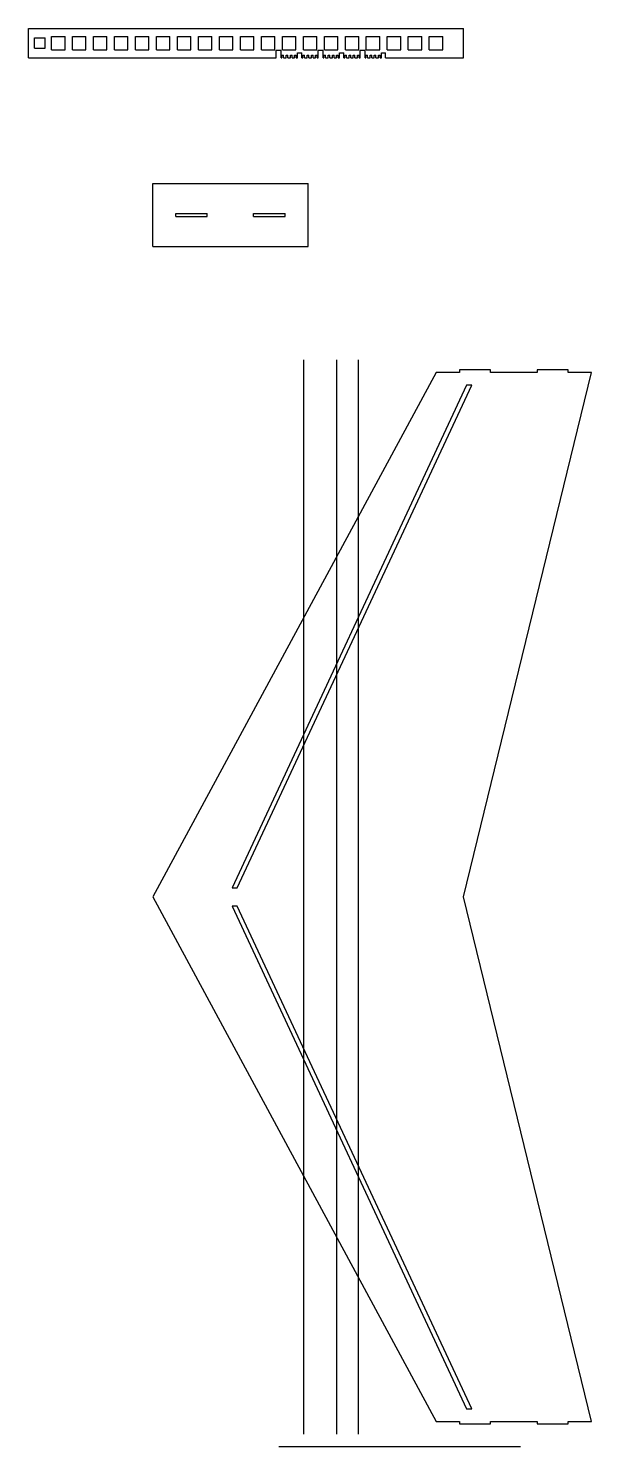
# Model space of a CAD drawing. Header units: millimetres. Extents: x -30 to 105, y -131 to 207.
import ezdxf

# ---------------------------------------------------------------- set-up
doc = ezdxf.new("R2010")
doc.units = ezdxf.units.MM
for name, color, linetype in [('FIN_OUTLINE', 3, 'CONTINUOUS'), ('FIN_SLOT', 1, 'CONTINUOUS'), ('REFERENCE', 8, 'CONTINUOUS'), ('RIB_OUTLINE', 6, 'CONTINUOUS'), ('STICK_OUTLINE', 5, 'CONTINUOUS'), ('WING_OUTLINE', 7, 'CONTINUOUS')]:
    doc.layers.add(name, color=color, linetype=linetype)

msp = doc.modelspace()

# ---------------------------------------------------------------- linework, layer by layer
at = {"layer": 'FIN_OUTLINE'}
for p, q in [((0, 170), (37.037, 170)), ((0, 155), (0, 170)), ((37.037, 155), (37.037, 170)), ((0, 155), (37.037, 155))]:
    msp.add_line(p, q, dxfattribs=at)
at = {"layer": 'FIN_SLOT'}
for p, q in [((5.5056, 162.85), (13.013, 162.85)), ((5.5056, 162.15), (5.5056, 162.85)), ((13.013, 162.15), (13.013, 162.85)), ((24.0241, 162.15), (24.0241, 162.85)), ((24.0241, 162.85), (31.5315, 162.85)), ((31.5315, 162.15), (31.5315, 162.85)), ((5.5056, 162.15), (13.013, 162.15)), ((24.0241, 162.15), (31.5315, 162.15))]:
    msp.add_line(p, q, dxfattribs=at)
at = {"layer": 'REFERENCE'}
for p, q in [((36, -128), (36, 128)), ((43.8987, -128), (43.8987, 128)), ((49, -128), (49, 128)), ((30.0212, -131), (87.6344, -131))]:
    msp.add_line(p, q, dxfattribs=at)
at = {"layer": 'RIB_OUTLINE'}
for p, q in [((74.8081, 122), (18.9444, 2.2)), ((20.1444, 2.2), (76.0081, 122)), ((76.0081, 122), (74.8081, 122)), ((18.9444, 2.2), (20.1444, 2.2)), ((18.9444, -2.2), (74.8081, -122)), ((20.1444, -2.2), (18.9444, -2.2)), ((76.0081, -122), (20.1444, -2.2)), ((74.8081, -122), (76.0081, -122))]:
    msp.add_line(p, q, dxfattribs=at)
at = {"layer": 'STICK_OUTLINE'}
for p, q in [((-29.6296, 207), (74.0741, 207)), ((-29.6296, 200), (-29.6296, 207)), ((74.0741, 200), (74.0741, 207)), ((-28.1296, 204.75), (-25.6296, 204.75)), ((-28.1296, 202.25), (-28.1296, 204.75)), ((-25.6296, 202.25), (-25.6296, 204.75)), ((-24.1, 205.1), (-20.9, 205.1)), ((-24.1, 201.9), (-24.1, 205.1)), ((-20.9, 201.9), (-20.9, 205.1)), ((-19.1, 205.1), (-15.9, 205.1)), ((-19.1, 201.9), (-19.1, 205.1)), ((-15.9, 201.9), (-15.9, 205.1)), ((-14.1, 205.1), (-10.9, 205.1)), ((-14.1, 201.9), (-14.1, 205.1)), ((-10.9, 201.9), (-10.9, 205.1)), ((-9.1, 205.1), (-5.9, 205.1)), ((-9.1, 201.9), (-9.1, 205.1)), ((-5.9, 201.9), (-5.9, 205.1)), ((-4.1, 205.1), (-0.9, 205.1)), ((-4.1, 201.9), (-4.1, 205.1)), ((-0.9, 201.9), (-0.9, 205.1)), ((0.9, 205.1), (4.1, 205.1)), ((0.9, 201.9), (0.9, 205.1)), ((4.1, 201.9), (4.1, 205.1)), ((5.9, 205.1), (9.1, 205.1)), ((5.9, 201.9), (5.9, 205.1)), ((9.1, 201.9), (9.1, 205.1)), ((10.9, 205.1), (14.1, 205.1)), ((10.9, 201.9), (10.9, 205.1)), ((14.1, 201.9), (14.1, 205.1)), ((15.9, 205.1), (19.1, 205.1)), ((15.9, 201.9), (15.9, 205.1)), ((19.1, 201.9), (19.1, 205.1)), ((20.9, 205.1), (24.1, 205.1)), ((20.9, 201.9), (20.9, 205.1)), ((24.1, 201.9), (24.1, 205.1)), ((25.9, 205.1), (29.1, 205.1)), ((25.9, 201.9), (25.9, 205.1)), ((29.1, 201.9), (29.1, 205.1)), ((30.9, 205.1), (34.1, 205.1)), ((30.9, 201.9), (30.9, 205.1)), ((34.1, 201.9), (34.1, 205.1)), ((35.9, 205.1), (39.1, 205.1)), ((35.9, 201.9), (35.9, 205.1)), ((39.1, 201.9), (39.1, 205.1)), ((40.9, 205.1), (44.1, 205.1)), ((40.9, 201.9), (40.9, 205.1)), ((44.1, 201.9), (44.1, 205.1)), ((45.9, 205.1), (49.1, 205.1)), ((45.9, 201.9), (45.9, 205.1)), ((49.1, 201.9), (49.1, 205.1)), ((50.9, 205.1), (54.1, 205.1)), ((50.9, 201.9), (50.9, 205.1)), ((54.1, 201.9), (54.1, 205.1)), ((55.9, 205.1), (59.1, 205.1)), ((55.9, 201.9), (55.9, 205.1)), ((59.1, 201.9), (59.1, 205.1)), ((60.9, 205.1), (64.1, 205.1)), ((60.9, 201.9), (60.9, 205.1)), ((64.1, 201.9), (64.1, 205.1)), ((65.9, 205.1), (69.1, 205.1)), ((65.9, 201.9), (65.9, 205.1)), ((69.1, 201.9), (69.1, 205.1)), ((-29.6296, 200), (29.4, 200)), ((-28.1296, 202.25), (-25.6296, 202.25)), ((-24.1, 201.9), (-20.9, 201.9)), ((-19.1, 201.9), (-15.9, 201.9)), ((-14.1, 201.9), (-10.9, 201.9)), ((-9.1, 201.9), (-5.9, 201.9)), ((-4.1, 201.9), (-0.9, 201.9)), ((0.9, 201.9), (4.1, 201.9)), ((5.9, 201.9), (9.1, 201.9)), ((10.9, 201.9), (14.1, 201.9)), ((15.9, 201.9), (19.1, 201.9)), ((20.9, 201.9), (24.1, 201.9)), ((25.9, 201.9), (29.1, 201.9)), ((29.4, 201.8), (30.6, 201.8)), ((29.4, 200), (29.4, 201.8)), ((30.6, 200), (30.6, 201.8)), ((30.6, 200), (30.8, 200)), ((30.8, 200.6), (31.2, 200.6)), ((30.8, 200), (30.8, 200.6)), ((30.9, 201.9), (34.1, 201.9)), ((31.2, 200), (31.2, 200.6)), ((31.2, 200), (31.8, 200)), ((31.8, 200.6), (32.2, 200.6)), ((31.8, 200), (31.8, 200.6)), ((32.2, 200), (32.2, 200.6)), ((32.2, 200), (32.8, 200)), ((32.8, 200.6), (33.2, 200.6)), ((32.8, 200), (32.8, 200.6)), ((33.2, 200), (33.2, 200.6)), ((33.2, 200), (33.8, 200)), ((33.8, 200.6), (34.2, 200.6)), ((33.8, 200), (33.8, 200.6)), ((34.2, 200), (34.2, 200.6)), ((34.2, 200), (34.5, 200)), ((34.5, 201.2), (35.5, 201.2)), ((34.5, 200), (34.5, 201.2)), ((35.5, 200), (35.5, 201.2)), ((35.5, 200), (35.8, 200)), ((35.8, 200.6), (36.2, 200.6)), ((35.8, 200), (35.8, 200.6)), ((35.9, 201.9), (39.1, 201.9)), ((36.2, 200), (36.2, 200.6)), ((36.2, 200), (36.8, 200)), ((36.8, 200.6), (37.2, 200.6)), ((36.8, 200), (36.8, 200.6)), ((37.2, 200), (37.2, 200.6)), ((37.2, 200), (37.8, 200)), ((37.8, 200.6), (38.2, 200.6)), ((37.8, 200), (37.8, 200.6)), ((38.2, 200), (38.2, 200.6)), ((38.2, 200), (38.8, 200)), ((38.8, 200.6), (39.2, 200.6)), ((38.8, 200), (38.8, 200.6)), ((39.2, 200), (39.2, 200.6)), ((39.2, 200), (39.4, 200)), ((39.4, 201.8), (40.6, 201.8)), ((39.4, 200), (39.4, 201.8)), ((40.6, 200), (40.6, 201.8)), ((40.6, 200), (40.8, 200)), ((40.8, 200.6), (41.2, 200.6)), ((40.8, 200), (40.8, 200.6)), ((40.9, 201.9), (44.1, 201.9)), ((41.2, 200), (41.2, 200.6)), ((41.2, 200), (41.8, 200)), ((41.8, 200.6), (42.2, 200.6)), ((41.8, 200), (41.8, 200.6)), ((42.2, 200), (42.2, 200.6)), ((42.2, 200), (42.8, 200)), ((42.8, 200.6), (43.2, 200.6)), ((42.8, 200), (42.8, 200.6)), ((43.2, 200), (43.2, 200.6)), ((43.2, 200), (43.8, 200)), ((43.8, 200.6), (44.2, 200.6)), ((43.8, 200), (43.8, 200.6)), ((44.2, 200), (44.2, 200.6)), ((44.2, 200), (44.5, 200)), ((44.5, 201.2), (45.5, 201.2)), ((44.5, 200), (44.5, 201.2)), ((45.5, 200), (45.5, 201.2)), ((45.5, 200), (45.8, 200)), ((45.8, 200.6), (46.2, 200.6)), ((45.8, 200), (45.8, 200.6)), ((45.9, 201.9), (49.1, 201.9)), ((46.2, 200), (46.2, 200.6)), ((46.2, 200), (46.8, 200)), ((46.8, 200.6), (47.2, 200.6)), ((46.8, 200), (46.8, 200.6)), ((47.2, 200), (47.2, 200.6)), ((47.2, 200), (47.8, 200)), ((47.8, 200.6), (48.2, 200.6)), ((47.8, 200), (47.8, 200.6)), ((48.2, 200), (48.2, 200.6)), ((48.2, 200), (48.8, 200)), ((48.8, 200.6), (49.2, 200.6)), ((48.8, 200), (48.8, 200.6)), ((49.2, 200), (49.2, 200.6)), ((49.2, 200), (49.4, 200)), ((49.4, 201.8), (50.6, 201.8)), ((49.4, 200), (49.4, 201.8)), ((50.6, 200), (50.6, 201.8)), ((50.6, 200), (50.8, 200)), ((50.8, 200.6), (51.2, 200.6)), ((50.8, 200), (50.8, 200.6)), ((50.9, 201.9), (54.1, 201.9)), ((51.2, 200), (51.2, 200.6)), ((51.2, 200), (51.8, 200)), ((51.8, 200.6), (52.2, 200.6)), ((51.8, 200), (51.8, 200.6)), ((52.2, 200), (52.2, 200.6)), ((52.2, 200), (52.8, 200)), ((52.8, 200.6), (53.2, 200.6)), ((52.8, 200), (52.8, 200.6)), ((53.2, 200), (53.2, 200.6)), ((53.2, 200), (53.8, 200)), ((53.8, 200.6), (54.2, 200.6)), ((53.8, 200), (53.8, 200.6)), ((54.2, 200), (54.2, 200.6)), ((54.2, 200), (54.5, 200)), ((54.5, 201.2), (55.5, 201.2)), ((54.5, 200), (54.5, 201.2)), ((55.5, 200), (55.5, 201.2)), ((55.5, 200), (74.0741, 200)), ((55.9, 201.9), (59.1, 201.9)), ((60.9, 201.9), (64.1, 201.9)), ((65.9, 201.9), (69.1, 201.9))]:
    msp.add_line(p, q, dxfattribs=at)
at = {"layer": 'WING_OUTLINE'}
for p, q in [((80.5107, 125.6), (73.1033, 125.6)), ((73.1033, 125.6), (73.1033, 125)), ((80.5107, 125), (80.5107, 125.6)), ((99.0292, 125.6), (91.6218, 125.6)), ((91.6218, 125.6), (91.6218, 125)), ((99.0292, 125), (99.0292, 125.6)), ((67.5477, 125), (0, 0)), ((73.1033, 125), (67.5477, 125)), ((74.0741, 0), (104.5848, 125)), ((91.6218, 125), (80.5107, 125)), ((104.5848, 125), (99.0292, 125)), ((0, 0), (67.5477, -125)), ((104.5848, -125), (74.0741, 0)), ((67.5477, -125), (73.1033, -125)), ((73.1033, -125), (73.1033, -125.6)), ((80.5107, -125.6), (80.5107, -125)), ((80.5107, -125), (91.6218, -125)), ((91.6218, -125), (91.6218, -125.6)), ((99.0292, -125.6), (99.0292, -125)), ((99.0292, -125), (104.5848, -125)), ((73.1033, -125.6), (80.5107, -125.6)), ((91.6218, -125.6), (99.0292, -125.6))]:
    msp.add_line(p, q, dxfattribs=at)

doc.saveas('drawing.dxf')
